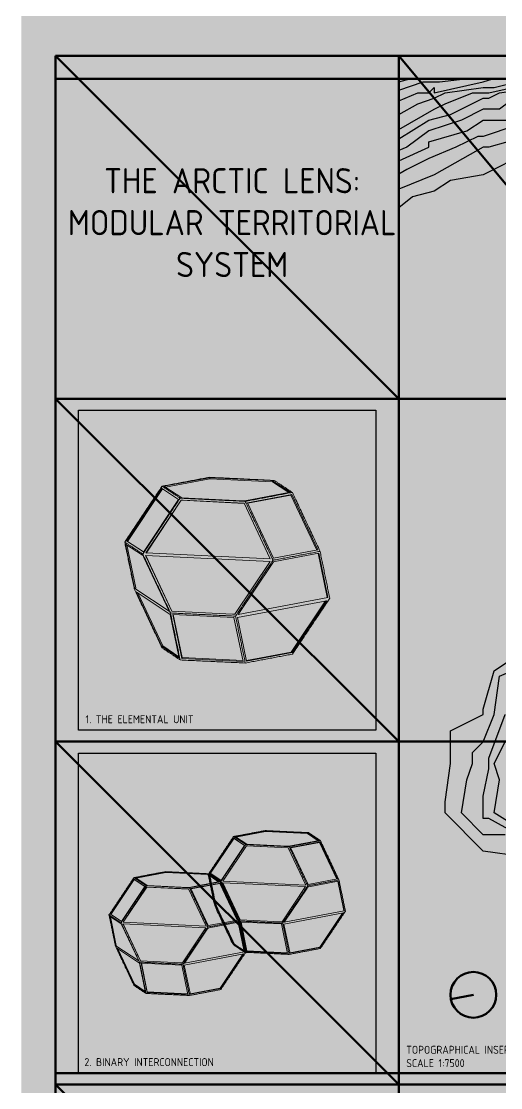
# Model space of a CAD drawing. Header units: millimetres. Extents: x 401 to 30661, y 2016 to 22119.
# Drawn here: x 401 to 2496, y 10602 to 15267 of the extents above; entities that cross this region are included whole.
import ezdxf

# ---------------------------------------------------------------- set-up
doc = ezdxf.new("R2010")
doc.units = ezdxf.units.MM
for name, color, linetype, lineweight, true_color in [('1ST', 51, 'Continuous', 50, 0x7debff), ('2ND', 201, 'Continuous', 35, 0x39ffb0), ('3RD', 140, 'Continuous', 25, 0x7debff), ('4TH DETAILS', 125, 'Continuous', 15, 0x39ffb0), ('TEXTS', 210, 'Continuous', 25, 0xe0f9ff)]:
    doc.layers.add(name, color=color, linetype=linetype, lineweight=lineweight, true_color=true_color)
doc.layers.add('BACKGROUND', color=7, linetype='Continuous', true_color=0x000000)
for name, color, linetype, lineweight, true_color, transparency in [('GLOW-CYAN', 7, 'Continuous', 100, 0x7debff, 0.8), ('GLOW-CYAN-2', 7, 'Continuous', 50, 0x7debff, 0.8), ('GLOW-EMERALD', 7, 'Continuous', 70, 0x39ffb0, 0.8), ('GLOW-EMERALD-2', 7, 'Continuous', 30, 0x39ffb0, 0.8)]:
    doc.layers.add(name, color=color, linetype=linetype, lineweight=lineweight, true_color=true_color, transparency=transparency)
doc.layers.add('LAYOUT', color=83, linetype='Continuous', lineweight=50, true_color=0x7debff, plot=False)
doc.styles.get("Standard").update_dxf_attribs({"font": 'arial.ttf'})

# ---------------------------------------------------------------- blocks, each defined once
blk = doc.blocks.new('A$C4a8827e9')
at = {"color": 0, "linetype": 'Continuous', "lineweight": 0, "extrusion": (1e-16, 0.982622, 0.185618)}
for p, q in [((-23.89, 361.16), (-30.35, 359.94)), ((-30.29, 360.1), (-23.89, 361.31)), ((-23.89, 361.31), (-15.03, 360.89)), ((-23.89, 361.16), (-23.89, 361.31)), ((-14.72, 360.72), (-23.89, 361.16)), ((-15.03, 360.89), (-14.72, 360.87)), ((-14.72, 360.87), (-12.17, 359.18)), ((-14.72, 360.72), (-14.72, 360.87)), ((-36.04, 352.12), (-30.92, 359.77)), ((-30.75, 359.67), (-35.88, 352.02)), ((-30.92, 359.77), (-30.91, 359.78)), ((-30.91, 359.78), (-28.43, 358.13)), ((-30.91, 359.78), (-30.75, 359.67)), ((-28.43, 358.13), (-30.75, 359.67)), ((-30.52, 360.05), (-30.29, 360.1)), ((-30.43, 359.99), (-30.52, 360.05)), ((-27.97, 358.36), (-30.43, 359.99)), ((-12.34, 359.15), (-14.72, 360.72)), ((-28.43, 358.13), (-33.56, 350.47)), ((-33.22, 350.33), (-28.06, 358.03)), ((-28.03, 358.01), (-33.17, 350.32)), ((-28.03, 358.01), (-28.06, 358.03)), ((-28.06, 358.03), (-27.75, 358.02)), ((-18.88, 357.57), (-28.03, 358.01)), ((-19.11, 357.94), (-27.97, 358.36)), ((-27.75, 358.02), (-18.89, 357.59)), ((-18.8, 357.92), (-19.11, 357.94)), ((-12.17, 359.18), (-18.8, 357.92)), ((-18.38, 357.65), (-11.94, 358.87)), ((-12.06, 358.78), (-18.35, 357.58)), ((-11.94, 358.87), (-12.06, 358.78)), ((-8.28, 350.76), (-12.06, 358.78)), ((-11.94, 358.87), (-8.14, 350.78)), ((-18.89, 357.59), (-15.12, 349.57)), ((-14.58, 349.56), (-18.38, 357.65)), ((-34.83, 345.25), (-36.15, 351.64)), ((-36.15, 351.64), (-33.69, 350)), ((-33.56, 350.48), (-36.04, 352.12)), ((-35.98, 351.52), (-34.68, 345.23)), ((-33.69, 350), (-33.6, 349.95)), ((-33.6, 349.95), (-33.47, 349.66)), ((-33.56, 350.47), (-33.56, 350.48)), ((-33.24, 349.97), (-33.21, 349.94)), ((-33.2, 349.87), (-33.24, 349.97)), ((-15.1, 349.1), (-33.24, 349.97)), ((-33.22, 350.33), (-15.07, 349.46)), ((-33.21, 349.94), (-29.4, 341.85)), ((-8.14, 350.78), (-14.58, 349.56)), ((-14.39, 349.08), (-7.99, 350.3)), ((-6.77, 343.9), (-8.08, 350.28)), ((-7.99, 350.3), (-6.68, 343.91)), ((-33.47, 349.66), (-29.78, 341.83)), ((-29.42, 341.85), (-33.2, 349.87)), ((-15.1, 349.1), (-20.25, 341.41)), ((-19.77, 341.35), (-14.8, 348.77)), ((-15.12, 349.57), (-15.07, 349.46)), ((-14.8, 348.77), (-14.62, 349.04)), ((-14.62, 349.04), (-14.39, 349.08)), ((-34.82, 345.17), (-34.83, 345.25)), ((-34.68, 345.23), (-34.82, 345.17)), ((-34.82, 345.17), (-29.78, 341.83)), ((-30.88, 336.71), (-34.63, 344.68)), ((-29.64, 341.36), (-34.63, 344.68)), ((-34.39, 344.52), (-30.74, 336.77)), ((-19.77, 341.35), (-6.66, 343.83)), ((-6.66, 343.83), (-6.77, 343.9)), ((-6.68, 343.91), (-6.66, 343.83)), ((-6.84, 343.37), (-19.83, 340.9)), ((-12, 335.88), (-7.01, 343.33)), ((-6.84, 343.37), (-11.9, 335.81)), ((-29.64, 341.36), (-28.38, 335.25)), ((-20.57, 341.43), (-29.42, 341.85)), ((-29.28, 341.36), (-20.36, 340.94)), ((-27.96, 334.92), (-29.28, 341.36)), ((-29.21, 341.36), (-27.92, 335.07)), ((-20.25, 341.41), (-20.57, 341.43)), ((-20.36, 340.94), (-19.03, 334.5)), ((-18.57, 334.78), (-19.83, 340.9)), ((-30.88, 336.71), (-30.74, 336.77)), ((-28.42, 335.08), (-30.88, 336.71)), ((-30.74, 336.77), (-28.37, 335.19)), ((-28.33, 335.02), (-28.42, 335.08)), ((-28.38, 335.25), (-28.33, 335.02)), ((-27.92, 335.07), (-27.96, 334.92)), ((-19.03, 334.5), (-27.96, 334.92)), ((-27.92, 335.07), (-19.06, 334.65)), ((-18.53, 334.55), (-18.57, 334.78)), ((-18.54, 334.64), (-12, 335.88)), ((-11.9, 335.81), (-18.53, 334.55)), ((-11.9, 335.81), (-12, 335.88))]:
    blk.add_line(p, q, dxfattribs=at)
at = {"color": 0, "linetype": 'Continuous', "lineweight": 0}
for points in [[(-23.98, 361.37), (-30.83, 360.07)], [(-14.49, 360.91), (-23.98, 361.37)], [(-14.49, 360.91), (-11.85, 359.16)], [(-30.83, 360.07), (-36.28, 351.92)], [(-30.83, 360.07), (-28.2, 358.32)], [(-28.2, 358.32), (-33.65, 350.17)], [(-18.71, 357.86), (-28.2, 358.32)], [(-11.85, 359.16), (-18.71, 357.86)], [(-18.71, 357.86), (-14.67, 349.27)], [(-11.85, 359.16), (-7.81, 350.57)], [(-36.28, 351.92), (-33.65, 350.17)], [(-34.88, 345.08), (-36.28, 351.92)], [(-29.61, 341.58), (-33.65, 350.17)], [(-7.81, 350.57), (-14.67, 349.27)], [(-6.4, 343.72), (-7.81, 350.57)], [(-14.67, 349.27), (-20.12, 341.12)], [(-30.83, 336.48), (-34.88, 345.08)], [(-6.4, 343.72), (-11.85, 335.58)], [(-29.61, 341.58), (-20.12, 341.12)], [(-28.2, 334.73), (-29.61, 341.58)], [(-18.71, 334.28), (-20.12, 341.12)], [(-30.83, 336.48), (-28.2, 334.73)], [(-28.2, 334.73), (-18.71, 334.28)], [(-11.85, 335.58), (-18.71, 334.28)]]:
    blk.add_open_spline(points, degree=1, dxfattribs=at)
blk = doc.blocks.new('A$C48847611')
at = {"color": 0, "linetype": 'Continuous', "lineweight": 0, "extrusion": (1e-16, 0.982622, 0.185618)}
for p, q in [((-36.04, 352.12), (-30.92, 359.77)), ((-30.75, 359.67), (-35.88, 352.02)), ((-30.92, 359.77), (-30.91, 359.78)), ((-30.91, 359.78), (-28.43, 358.13)), ((-30.91, 359.78), (-30.75, 359.67)), ((-28.43, 358.13), (-30.75, 359.67)), ((-30.52, 360.05), (-30.29, 360.1)), ((-30.43, 359.99), (-30.52, 360.05)), ((-27.97, 358.36), (-30.43, 359.99)), ((-23.89, 361.16), (-30.35, 359.94)), ((-30.29, 360.1), (-23.89, 361.31)), ((-23.89, 361.31), (-15.03, 360.89)), ((-23.89, 361.16), (-23.89, 361.31)), ((-14.72, 360.72), (-23.89, 361.16)), ((-15.03, 360.89), (-14.72, 360.87)), ((-14.72, 360.87), (-12.17, 359.18)), ((-14.72, 360.72), (-14.72, 360.87)), ((-12.34, 359.15), (-14.72, 360.72)), ((-28.43, 358.13), (-33.56, 350.47)), ((-33.22, 350.33), (-28.06, 358.03)), ((-28.03, 358.01), (-33.17, 350.32)), ((-28.03, 358.01), (-28.06, 358.03)), ((-28.06, 358.03), (-27.75, 358.02)), ((-18.88, 357.57), (-28.03, 358.01)), ((-19.11, 357.94), (-27.97, 358.36)), ((-27.75, 358.02), (-18.89, 357.59)), ((-18.8, 357.92), (-19.11, 357.94)), ((-18.89, 357.59), (-15.12, 349.57)), ((-12.17, 359.18), (-18.8, 357.92)), ((-18.38, 357.65), (-11.94, 358.87)), ((-14.58, 349.56), (-18.38, 357.65)), ((-12.06, 358.78), (-18.35, 357.58)), ((-11.94, 358.87), (-12.06, 358.78)), ((-8.28, 350.76), (-12.06, 358.78)), ((-11.94, 358.87), (-8.14, 350.78)), ((-52.08, 351.11), (-45.68, 352.32)), ((-45.68, 352.32), (-36.83, 351.9)), ((-45.68, 352.17), (-45.68, 352.32)), ((-57.83, 343.13), (-52.71, 350.78)), ((-52.55, 350.68), (-57.67, 343.03)), ((-52.71, 350.79), (-50.23, 349.14)), ((-52.71, 350.79), (-52.55, 350.68)), ((-52.71, 350.78), (-52.71, 350.79)), ((-50.23, 349.14), (-52.55, 350.68)), ((-52.31, 351.06), (-52.08, 351.11)), ((-52.22, 351), (-52.31, 351.06)), ((-49.76, 349.37), (-52.22, 351)), ((-45.68, 352.17), (-52.14, 350.95)), ((-36.51, 351.73), (-45.68, 352.17)), ((-33.96, 350.19), (-40.59, 348.93)), ((-36.83, 351.9), (-36.51, 351.88)), ((-36.51, 351.88), (-33.96, 350.19)), ((-36.51, 351.73), (-36.51, 351.88)), ((-34.14, 350.16), (-36.51, 351.73)), ((-33.56, 350.48), (-36.04, 352.12)), ((-33.56, 350.47), (-33.56, 350.48)), ((-33.24, 349.97), (-33.21, 349.94)), ((-33.2, 349.87), (-33.24, 349.97)), ((-15.1, 349.1), (-33.24, 349.97)), ((-33.22, 350.33), (-15.07, 349.46)), ((-33.21, 349.94), (-29.4, 341.85)), ((-8.14, 350.78), (-14.58, 349.56)), ((-14.39, 349.08), (-7.99, 350.3)), ((-6.77, 343.9), (-8.08, 350.28)), ((-7.99, 350.3), (-6.68, 343.91)), ((-50.23, 349.14), (-55.35, 341.48)), ((-55.01, 341.34), (-49.86, 349.04)), ((-49.82, 349.02), (-54.96, 341.33)), ((-49.82, 349.02), (-49.86, 349.04)), ((-49.86, 349.04), (-49.54, 349.02)), ((-40.67, 348.58), (-49.82, 349.02)), ((-40.91, 348.95), (-49.76, 349.37)), ((-49.54, 349.02), (-40.68, 348.6)), ((-40.59, 348.93), (-40.91, 348.95)), ((-40.68, 348.6), (-36.91, 340.58)), ((-40.18, 348.66), (-33.73, 349.88)), ((-36.38, 340.57), (-40.18, 348.66)), ((-33.85, 349.79), (-40.15, 348.59)), ((-33.73, 349.88), (-33.85, 349.79)), ((-30.08, 341.77), (-33.85, 349.79)), ((-33.73, 349.88), (-29.93, 341.79)), ((-29.42, 341.85), (-33.2, 349.87)), ((-15.1, 349.1), (-20.25, 341.41)), ((-19.77, 341.35), (-14.8, 348.77)), ((-15.12, 349.57), (-15.07, 349.46)), ((-14.8, 348.77), (-14.62, 349.04)), ((-14.62, 349.04), (-14.39, 349.08)), ((-55.36, 341.49), (-57.83, 343.13)), ((-6.84, 343.37), (-19.83, 340.9)), ((-19.77, 341.35), (-6.66, 343.83)), ((-12, 335.88), (-7.01, 343.33)), ((-6.84, 343.37), (-11.9, 335.81)), ((-6.66, 343.83), (-6.77, 343.9)), ((-6.68, 343.91), (-6.66, 343.83)), ((-56.63, 336.26), (-57.94, 342.65)), ((-57.94, 342.65), (-55.48, 341.01)), ((-57.77, 342.53), (-56.48, 336.24)), ((-55.48, 341.01), (-55.39, 340.95)), ((-55.39, 340.95), (-55.26, 340.67)), ((-55.35, 341.48), (-55.36, 341.49)), ((-55.26, 340.67), (-51.58, 332.84)), ((-55.04, 340.98), (-55, 340.95)), ((-54.99, 340.88), (-55.04, 340.98)), ((-36.9, 340.11), (-55.04, 340.98)), ((-55.01, 341.34), (-36.86, 340.47)), ((-55, 340.95), (-51.19, 332.86)), ((-51.22, 332.86), (-54.99, 340.88)), ((-36.91, 340.58), (-36.86, 340.47)), ((-29.93, 341.79), (-36.38, 340.57)), ((-36.19, 340.09), (-29.79, 341.31)), ((-28.56, 334.91), (-29.87, 341.29)), ((-29.79, 341.31), (-28.47, 334.92)), ((-20.57, 341.43), (-29.42, 341.85)), ((-29.28, 341.36), (-20.36, 340.94)), ((-27.96, 334.92), (-29.28, 341.36)), ((-29.21, 341.36), (-27.92, 335.07)), ((-20.25, 341.41), (-20.57, 341.43)), ((-20.36, 340.94), (-19.03, 334.5)), ((-18.57, 334.78), (-19.83, 340.9)), ((-36.9, 340.11), (-42.04, 332.42)), ((-41.56, 332.36), (-36.6, 339.78)), ((-36.6, 339.78), (-36.41, 340.05)), ((-36.41, 340.05), (-36.19, 340.09)), ((-56.61, 336.18), (-56.63, 336.26)), ((-56.48, 336.24), (-56.61, 336.18)), ((-56.61, 336.18), (-51.58, 332.84)), ((-52.67, 327.72), (-56.42, 335.69)), ((-51.43, 332.37), (-56.42, 335.69)), ((-56.18, 335.53), (-52.54, 327.78)), ((-28.64, 334.37), (-41.63, 331.91)), ((-41.56, 332.36), (-28.46, 334.84)), ((-33.8, 326.89), (-28.81, 334.34)), ((-28.64, 334.37), (-33.69, 326.82)), ((-28.46, 334.84), (-28.56, 334.91)), ((-28.47, 334.92), (-28.46, 334.84)), ((-27.92, 335.07), (-27.96, 334.92)), ((-19.03, 334.5), (-27.96, 334.92)), ((-27.92, 335.07), (-19.06, 334.65)), ((-18.53, 334.55), (-18.57, 334.78)), ((-18.54, 334.64), (-12, 335.88)), ((-11.9, 335.81), (-18.53, 334.55)), ((-11.9, 335.81), (-12, 335.88)), ((-51.43, 332.37), (-50.17, 326.26)), ((-42.36, 332.44), (-51.22, 332.86)), ((-51.08, 332.37), (-42.15, 331.94)), ((-49.75, 325.93), (-51.08, 332.37)), ((-51, 332.37), (-49.71, 326.08)), ((-42.04, 332.42), (-42.36, 332.44)), ((-42.15, 331.94), (-40.83, 325.51)), ((-40.37, 325.79), (-41.63, 331.91)), ((-52.67, 327.72), (-52.54, 327.78)), ((-50.21, 326.09), (-52.67, 327.72)), ((-52.54, 327.78), (-50.16, 326.2)), ((-40.34, 325.64), (-33.8, 326.89)), ((-33.69, 326.82), (-40.32, 325.56)), ((-33.69, 326.82), (-33.8, 326.89)), ((-50.13, 326.03), (-50.21, 326.09)), ((-50.17, 326.26), (-50.13, 326.03)), ((-49.71, 326.08), (-49.75, 325.93)), ((-40.83, 325.51), (-49.75, 325.93)), ((-49.71, 326.08), (-40.86, 325.66)), ((-40.32, 325.56), (-40.37, 325.79))]:
    blk.add_line(p, q, dxfattribs=at)
at = {"color": 0, "linetype": 'Continuous', "lineweight": 0}
for points in [[(-30.83, 360.07), (-36.28, 351.92)], [(-23.98, 361.37), (-30.83, 360.07)], [(-30.83, 360.07), (-28.2, 358.32)], [(-14.49, 360.91), (-23.98, 361.37)], [(-14.49, 360.91), (-11.85, 359.16)], [(-28.2, 358.32), (-33.65, 350.17)], [(-18.71, 357.86), (-28.2, 358.32)], [(-11.85, 359.16), (-18.71, 357.86)], [(-18.71, 357.86), (-14.67, 349.27)], [(-11.85, 359.16), (-7.81, 350.57)], [(-45.77, 352.38), (-52.63, 351.08)], [(-36.28, 351.92), (-45.77, 352.38)], [(-52.63, 351.08), (-58.08, 342.93)], [(-52.63, 351.08), (-49.99, 349.33)], [(-33.65, 350.17), (-40.5, 348.87)], [(-36.28, 351.92), (-33.65, 350.17)], [(-36.28, 351.92), (-33.65, 350.17)], [(-33.65, 350.17), (-29.61, 341.58)], [(-29.61, 341.58), (-33.65, 350.17)], [(-7.81, 350.57), (-14.67, 349.27)], [(-6.4, 343.72), (-7.81, 350.57)], [(-49.99, 349.33), (-55.44, 341.18)], [(-40.5, 348.87), (-49.99, 349.33)], [(-40.5, 348.87), (-36.46, 340.28)], [(-14.67, 349.27), (-20.12, 341.12)], [(-58.08, 342.93), (-55.44, 341.18)], [(-56.67, 336.09), (-58.08, 342.93)], [(-6.4, 343.72), (-11.85, 335.58)], [(-51.4, 332.59), (-55.44, 341.18)], [(-29.61, 341.58), (-36.46, 340.28)], [(-28.2, 334.73), (-29.61, 341.58)], [(-29.61, 341.58), (-20.12, 341.12)], [(-28.2, 334.73), (-29.61, 341.58)], [(-18.71, 334.28), (-20.12, 341.12)], [(-36.46, 340.28), (-41.91, 332.13)], [(-52.63, 327.49), (-56.67, 336.09)], [(-28.2, 334.73), (-33.65, 326.59)], [(-28.2, 334.73), (-18.71, 334.28)], [(-11.85, 335.58), (-18.71, 334.28)], [(-51.4, 332.59), (-41.91, 332.13)], [(-49.99, 325.74), (-51.4, 332.59)], [(-40.5, 325.29), (-41.91, 332.13)], [(-52.63, 327.49), (-49.99, 325.74)], [(-33.65, 326.59), (-40.5, 325.29)], [(-49.99, 325.74), (-40.5, 325.29)]]:
    blk.add_open_spline(points, degree=1, dxfattribs=at)

msp = doc.modelspace()

# ---------------------------------------------------------------- hatches: boundary and pattern name
at = {"layer": 'BACKGROUND'}
h = msp.add_hatch(color=256, dxfattribs=at)
h.dxf.hatch_style = 1
h.paths.add_polyline_path([(400.723, 2015.745), (30660.634, 2015.745), (30660.634, 22119.328), (400.723, 22119.328)])

# ---------------------------------------------------------------- linework, layer by layer
at = {"layer": '1ST'}
msp.add_line((2376.841, 11008.055), (2278.556, 10989.613), dxfattribs=at)
at = {"layer": '1ST', "true_color": 0x39ffb0}
msp.add_open_spline([(1219.993, 11537.92), (1272.585, 11502.732), (1353.417, 11330.82), (1381.555, 11193.94), (1328.86, 11228.974), (1248.028, 11400.888), (1219.89, 11537.767)], degree=1, dxfattribs=at)
at = {"layer": '2ND'}
msp.add_circle((2376.841, 11008.055), 100, dxfattribs=at)
at = {"layer": '3RD'}
msp.add_lwpolyline([(2050.723, 10665.853), (9450.723, 10665.853), (9450.723, 15015.853), (2050.723, 15015.853)], close=True, dxfattribs=at)
at = {"layer": '4TH DETAILS'}
for points in [[(2050.723, 15002.042), (2099.064, 15015.853)], [(2050.723, 14966.287), (2157.747, 15001.962), (2205.438, 15001.962), (2229.283, 15001.962), (2340.416, 15015.853)], [(2050.723, 14918.623), (2133.902, 14954.271), (2181.593, 14954.271), (2205.438, 14978.116), (2205.438, 14954.271), (2420.046, 15001.962), (2461.721, 15015.853)], [(2050.723, 14859.049), (2133.902, 14906.58), (2205.438, 14930.426), (2253.129, 14954.271), (2420.046, 14978.116), (2467.737, 14978.116), (2618.685, 15015.853)], [(2050.723, 14794.326), (2205.438, 14882.735), (2253.129, 14906.58), (2372.356, 14954.271), (2420.046, 14954.271), (2443.892, 14954.271), (2658.5, 15001.962), (2681.925, 15015.853)], [(2050.723, 14753.25), (2181.593, 14835.044), (2276.974, 14858.89), (2420.046, 14930.426), (2443.892, 14930.426), (2491.582, 14954.271), (2658.5, 14978.116), (2715.105, 15015.853)], [(2834.403, 15015.853), (2682.345, 14978.116), (2658.5, 14978.116), (2586.964, 14954.271), (2491.582, 14882.735), (2420.046, 14882.735), (2324.665, 14835.044), (2181.593, 14787.354), (2086.211, 14715.817), (2050.723, 14701.204)], [(2050.723, 14656.798), (2181.593, 14715.817), (2181.593, 14739.663), (2348.51, 14787.354), (2420.046, 14835.044), (2539.273, 14835.044), (2658.5, 14930.426), (2682.345, 14930.426), (2706.191, 14954.271), (2874.511, 14978.116), (2922.202, 14978.116), (3112.965, 15001.962), (3154.639, 15015.853)], [(2563.119, 14811.199), (2420.046, 14763.508), (2396.201, 14763.508), (2300.82, 14715.817), (2181.593, 14666.724), (2086.211, 14619.033), (2050.723, 14597.74)], [(2610.809, 14763.508), (2443.892, 14715.817), (2420.046, 14715.817), (2205.438, 14595.188), (2050.723, 14533.302)], [(2610.809, 14691.972), (2420.046, 14595.188), (2276.974, 14571.343), (2205.438, 14523.652), (2110.057, 14499.807), (2050.723, 14450.361)], [(2586.964, 11613.115), (2420.046, 11636.961), (2253.129, 11803.878), (2253.129, 11852.971), (2276.974, 12019.889), (2276.974, 12162.961), (2420.046, 12234.497), (2420.046, 12258.343), (2467.737, 12425.26), (2539.273, 12472.951)], [(2515.428, 11708.497), (2420.046, 11708.497), (2324.665, 11803.878), (2348.51, 11948.353), (2372.356, 12019.889), (2372.356, 12067.58), (2420.046, 12115.27), (2467.737, 12234.497), (2491.582, 12401.415), (2658.5, 12472.951)], [(2658.5, 11660.806), (2443.892, 11780.033), (2420.046, 11780.033), (2420.046, 11803.878), (2420.046, 11876.817), (2443.892, 11996.044), (2443.892, 12019.889), (2443.892, 12043.734), (2515.428, 12234.497)], [(2658.5, 11684.651), (2467.737, 11803.878), (2491.582, 11948.353), (2467.737, 12019.889), (2515.428, 12115.27)]]:
    msp.add_lwpolyline(points, dxfattribs=at)
for points in [[(2050.723, 10665.853), (9450.723, 10665.853), (9450.723, 15015.853), (2050.723, 15015.853)], [(650.723, 13565.853), (1950.723, 13565.853), (1950.723, 12165.853), (650.723, 12165.853)], [(650.723, 12065.853), (1950.723, 12065.853), (1950.723, 10665.853), (650.723, 10665.853)]]:
    msp.add_lwpolyline(points, close=True, dxfattribs=at)
at = {"layer": 'GLOW-CYAN'}
for p, q in [((2376.841, 11008.055), (2278.556, 10989.613)), ((550.723, 10615.853), (9550.723, 10615.853)), ((550.723, 10615.853), (2050.723, 9115.853))]:
    msp.add_line(p, q, dxfattribs=at)
for points in [[(550.723, 6115.853), (550.723, 15115.853)], [(550.723, 15115.853), (9550.723, 15115.853)], [(550.723, 15115.853), (2050.723, 13615.853)], [(2050.723, 6115.853), (2050.723, 15115.853)], [(2050.723, 15115.853), (5800.723, 10615.853)], [(550.723, 15015.853), (9550.723, 15015.853)], [(550.723, 13615.853), (9550.723, 13615.853)], [(550.723, 13615.853), (2050.723, 12115.853)], [(550.723, 12115.853), (9550.723, 12115.853)], [(550.723, 12115.853), (2050.723, 10615.853)], [(550.723, 10665.853), (9550.723, 10665.853)]]:
    msp.add_lwpolyline(points, dxfattribs=at)
msp.add_open_spline([(1219.993, 11537.92), (1272.585, 11502.732), (1353.417, 11330.82), (1381.555, 11193.94), (1328.86, 11228.974), (1248.028, 11400.888), (1219.89, 11537.767)], degree=1, dxfattribs=at)
at = {"layer": 'GLOW-CYAN-2'}
msp.add_lwpolyline([(2050.723, 10665.853), (9450.723, 10665.853), (9450.723, 15015.853), (2050.723, 15015.853)], close=True, dxfattribs=at)
at = {"layer": 'GLOW-EMERALD'}
msp.add_circle((2376.841, 11008.055), 100, dxfattribs=at)
at = {"layer": 'GLOW-EMERALD-2'}
for points in [[(2050.723, 15002.042), (2099.064, 15015.853)], [(2050.723, 14966.287), (2157.747, 15001.962), (2205.438, 15001.962), (2229.283, 15001.962), (2340.416, 15015.853)], [(2050.723, 14918.623), (2133.902, 14954.271), (2181.593, 14954.271), (2205.438, 14978.116), (2205.438, 14954.271), (2420.046, 15001.962), (2461.721, 15015.853)], [(2050.723, 14859.049), (2133.902, 14906.58), (2205.438, 14930.426), (2253.129, 14954.271), (2420.046, 14978.116), (2467.737, 14978.116), (2618.685, 15015.853)], [(2050.723, 14794.326), (2205.438, 14882.735), (2253.129, 14906.58), (2372.356, 14954.271), (2420.046, 14954.271), (2443.892, 14954.271), (2658.5, 15001.962), (2681.925, 15015.853)], [(2050.723, 14753.25), (2181.593, 14835.044), (2276.974, 14858.89), (2420.046, 14930.426), (2443.892, 14930.426), (2491.582, 14954.271), (2658.5, 14978.116), (2715.105, 15015.853)], [(2834.403, 15015.853), (2682.345, 14978.116), (2658.5, 14978.116), (2586.964, 14954.271), (2491.582, 14882.735), (2420.046, 14882.735), (2324.665, 14835.044), (2181.593, 14787.354), (2086.211, 14715.817), (2050.723, 14701.204)], [(2050.723, 14656.798), (2181.593, 14715.817), (2181.593, 14739.663), (2348.51, 14787.354), (2420.046, 14835.044), (2539.273, 14835.044), (2658.5, 14930.426), (2682.345, 14930.426), (2706.191, 14954.271), (2874.511, 14978.116), (2922.202, 14978.116), (3112.965, 15001.962), (3154.639, 15015.853)], [(2563.119, 14811.199), (2420.046, 14763.508), (2396.201, 14763.508), (2300.82, 14715.817), (2181.593, 14666.724), (2086.211, 14619.033), (2050.723, 14597.74)], [(2610.809, 14763.508), (2443.892, 14715.817), (2420.046, 14715.817), (2205.438, 14595.188), (2050.723, 14533.302)], [(2610.809, 14691.972), (2420.046, 14595.188), (2276.974, 14571.343), (2205.438, 14523.652), (2110.057, 14499.807), (2050.723, 14450.361)], [(2586.964, 11613.115), (2420.046, 11636.961), (2253.129, 11803.878), (2253.129, 11852.971), (2276.974, 12019.889), (2276.974, 12162.961), (2420.046, 12234.497), (2420.046, 12258.343), (2467.737, 12425.26), (2539.273, 12472.951)], [(2515.428, 11708.497), (2420.046, 11708.497), (2324.665, 11803.878), (2348.51, 11948.353), (2372.356, 12019.889), (2372.356, 12067.58), (2420.046, 12115.27), (2467.737, 12234.497), (2491.582, 12401.415), (2658.5, 12472.951)], [(2658.5, 11660.806), (2443.892, 11780.033), (2420.046, 11780.033), (2420.046, 11803.878), (2420.046, 11876.817), (2443.892, 11996.044), (2443.892, 12019.889), (2443.892, 12043.734), (2515.428, 12234.497)], [(2658.5, 11684.651), (2467.737, 11803.878), (2491.582, 11948.353), (2467.737, 12019.889), (2515.428, 12115.27)]]:
    msp.add_lwpolyline(points, dxfattribs=at)
for points in [[(2050.723, 10665.853), (9450.723, 10665.853), (9450.723, 15015.853), (2050.723, 15015.853)], [(650.723, 13565.853), (1950.723, 13565.853), (1950.723, 12165.853), (650.723, 12165.853)], [(650.723, 12065.853), (1950.723, 12065.853), (1950.723, 10665.853), (650.723, 10665.853)]]:
    msp.add_lwpolyline(points, close=True, dxfattribs=at)
at = {"layer": 'LAYOUT'}
for q in [(9550.723, 10615.853), (2050.723, 9115.853)]:
    msp.add_line((550.723, 10615.853), q, dxfattribs=at)
for points in [[(550.723, 6115.853), (550.723, 15115.853)], [(550.723, 15115.853), (9550.723, 15115.853)], [(550.723, 15115.853), (2050.723, 13615.853)], [(2050.723, 6115.853), (2050.723, 15115.853)], [(2050.723, 15115.853), (5800.723, 10615.853)], [(550.723, 15015.853), (9550.723, 15015.853)], [(550.723, 13615.853), (9550.723, 13615.853)], [(550.723, 13615.853), (2050.723, 12115.853)], [(550.723, 12115.853), (9550.723, 12115.853)], [(550.723, 12115.853), (2050.723, 10615.853)], [(550.723, 10665.853), (9550.723, 10665.853)]]:
    msp.add_lwpolyline(points, dxfattribs=at)

# ---------------------------------------------------------------- block references
at = {"layer": '3RD'}
for name, p, xscale, yscale, zscale in [('A$C4a8827e9', (1941.026, 2431.13), 30.00000000000001, 30.00000000000001, 30.00000000000001), ('A$C48847611', (1945.531, 4499.275), 20, 20, 20)]:
    msp.add_blockref(name, p, dxfattribs=dict(at, xscale=xscale, yscale=yscale, zscale=zscale))

# ---------------------------------------------------------------- texts
at = {"layer": 'TEXTS', "attachment_point": 1}
for s, insert, char_height, width in [('\\pxqc;{\\fISOCP_IV50|b1|i0|c0|p2;THE ARCTIC LENS\\fISOCP_IV50|b0|i0|c0|p2;: MODULAR TERRITORIAL SYSTEM}', (572.174, 14624.763), 110, 1500), ('\\pxi1,ql;{\\fISOCP_IV50|b1|i0|c0|p2;1. THE ELEMENTAL UNIT}', (646.337, 12231.139), 35, 1251.3724), ('\\pxql;{\\fISOCP_IV50|b1|i0|c0|p2;TOPOGRAPHICAL INSERTION & SITE PLAN, LOFOTON, NORWAY\\PSCALE 1:7500}', (2083.501, 10784.995), 35, 1726.79073), ('\\pxql;{\\fISOCP_IV50|b1|i0|c0|p2;2. BINARY INTERCONNECTION}', (676.547, 10731.139), 35, 1251.3724)]:
    msp.add_mtext(s, dxfattribs=dict(at, insert=insert, char_height=char_height, width=width))

doc.saveas('drawing.dxf')
